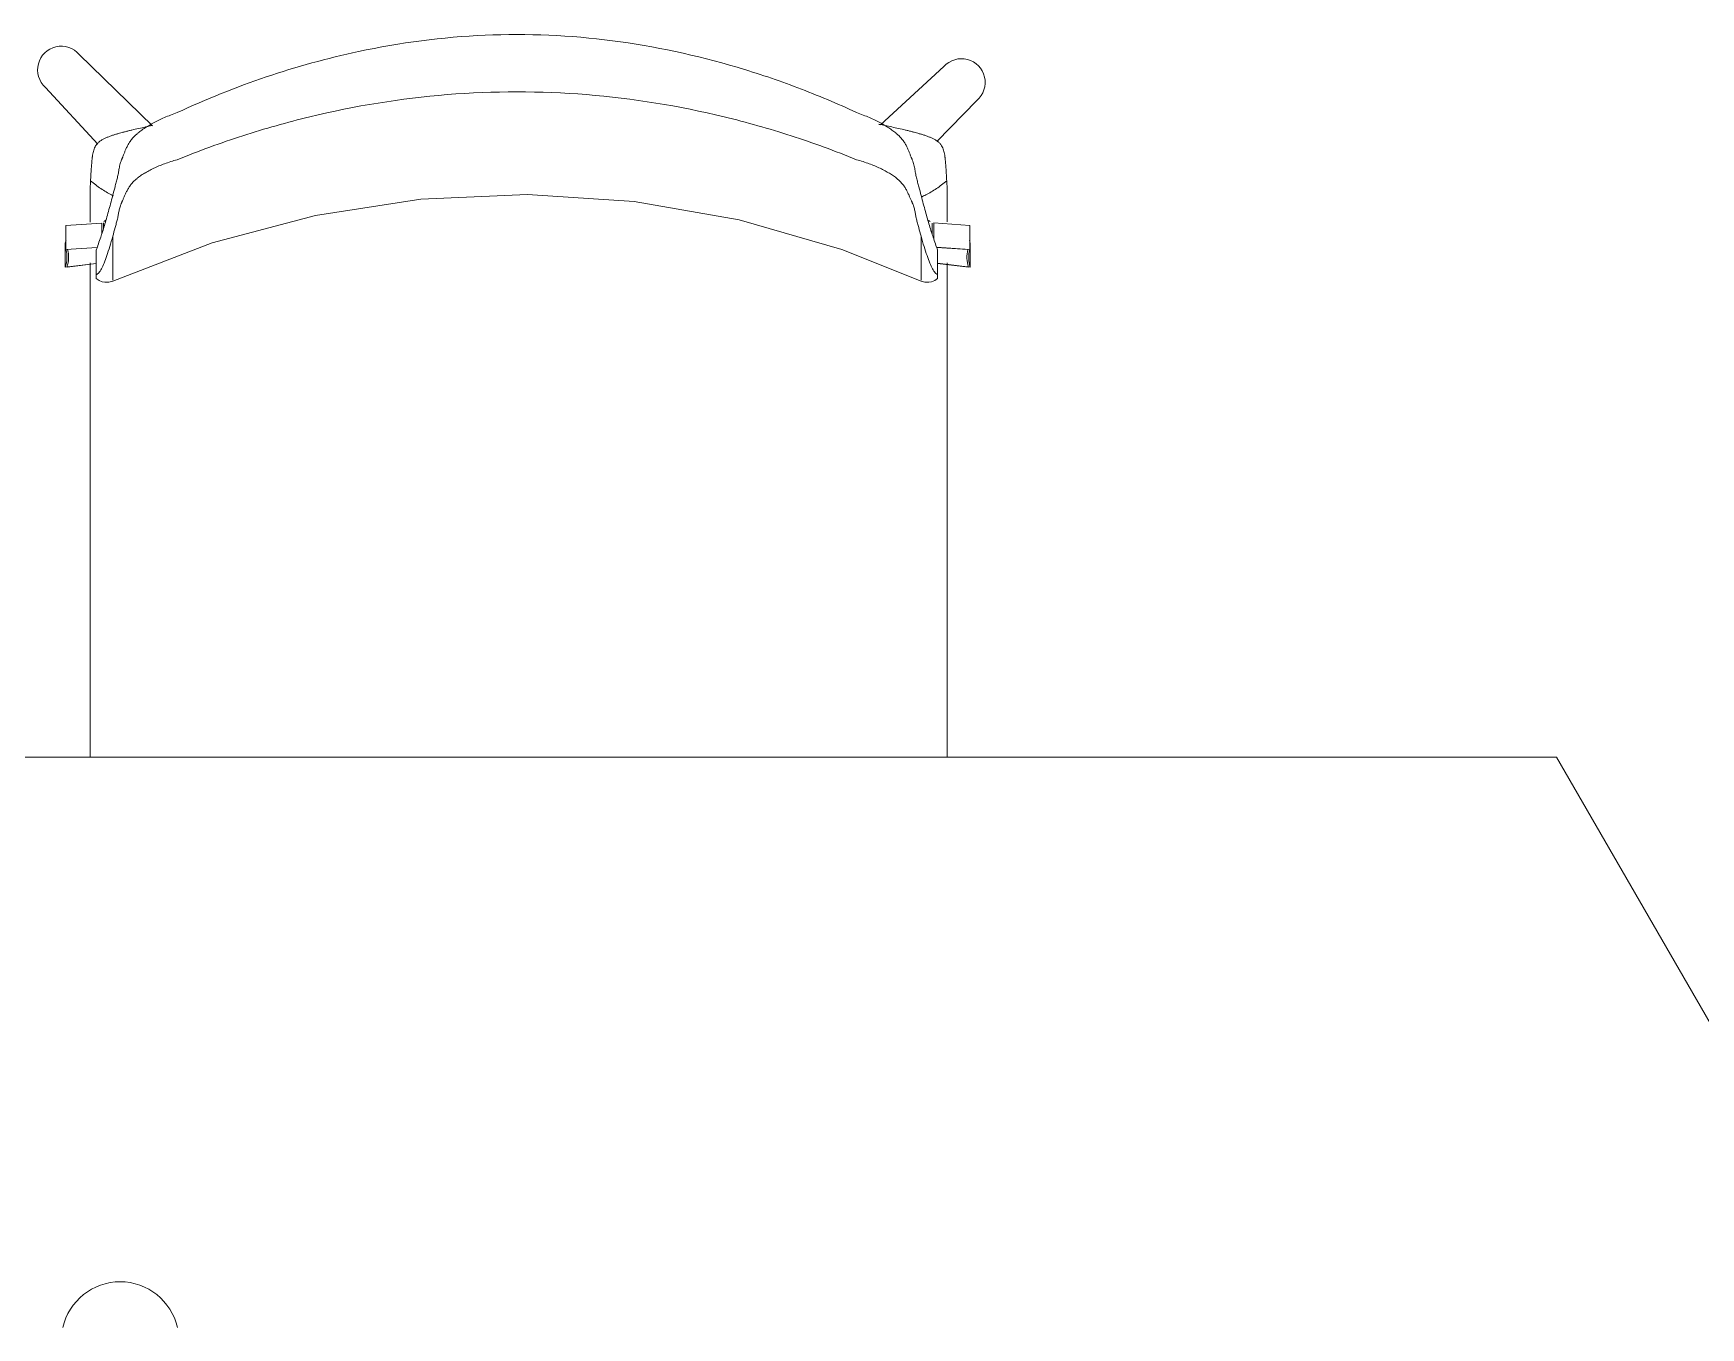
# Model space of a CAD drawing. Header units: millimetres. Extents: x 155927 to 326028, y -36033 to 97293.
# Drawn here: x 178502 to 179425, y 24442 to 25159 of the extents above; entities that cross this region are included whole.
import ezdxf

# ---------------------------------------------------------------- set-up
doc = ezdxf.new("R2010")
doc.units = ezdxf.units.MM
doc.header["$MEASUREMENT"] = 0
doc.layers.add('A-GENM', color=8, linetype='CONTINUOUS', lineweight=9)
doc.layers.add('I-FURN', color=8, linetype='CONTINUOUS', lineweight=9)

msp = doc.modelspace()

# ---------------------------------------------------------------- linework, layer by layer
at = {"layer": 'A-GENM'}
msp.add_arc((178549.76, 24434.84), 32.54, 12.68038, 167.31962, dxfattribs=at)
at = {"layer": 'I-FURN'}
for p, q in [((178567.78, 25107.49), (178527.12, 25146.94)), ((179006.11, 25140.24), (178971, 25108.01)), ((178508.41, 25128.72), (178537.39, 25097.18)), ((179002.2, 25098.74), (179024.31, 25121.52)), ((178657.94, 25057.83), (178716.38, 25066.76)), ((178716.38, 25066.76), (178775.45, 25069.32)), ((178775.45, 25069.32), (178834.46, 25065.48)), ((178834.46, 25065.48), (178892.71, 25055.29)), ((178600.81, 25042.64), (178657.94, 25057.83)), ((178892.71, 25055.29), (178949.51, 25038.86)), ((178519.71, 25052.23), (178539.61, 25053.59)), ((178519.71, 25038.9), (178519.71, 25052.23)), ((178539.61, 25053.59), (178539.61, 25047.69)), ((178540.57, 25053.62), (178540.57, 25050.61)), ((178999.5, 25047.69), (178999.5, 25053.59)), ((179000.45, 25053.62), (179020.35, 25052.26)), ((179000.45, 25044.78), (179000.45, 25053.62)), ((179020.35, 25052.26), (179020.35, 25038.93)), ((178519.38, 25042.51), (178519.38, 25029.18)), ((178537.07, 25040.09), (178519.71, 25038.9)), ((178536.56, 25025.01), (178536.56, 25038.64)), ((178545.67, 25021.37), (178600.81, 25042.64)), ((178949.51, 25038.86), (178993.44, 25021.37)), ((179020.35, 25038.93), (179002.01, 25040.18)), ((179019.4, 25038.9), (179002.04, 25040.09)), ((179002.55, 25025.01), (179002.55, 25038.64)), ((179020.68, 25029.21), (179020.68, 25042.54)), ((178519.38, 25029.18), (178536.56, 25031.24)), ((178520.34, 25029.21), (178536.56, 25031.16)), ((179002.55, 25031.38), (179020.68, 25029.21)), ((179002.55, 25031.24), (179019.73, 25029.18)), ((178536.56, 25022.94), (178538.1, 25021.85)), ((178538.1, 25021.85), (178539.84, 25021.12)), ((178539.84, 25021.12), (178541.32, 25020.8)), ((178541.32, 25020.8), (178543.59, 25020.82)), ((178543.59, 25020.82), (178545.67, 25021.37)), ((178995.52, 25020.82), (178993.44, 25021.37)), ((178997.79, 25020.8), (178995.52, 25020.82)), ((178999.27, 25021.12), (178997.79, 25020.8)), ((179001.01, 25021.85), (178999.27, 25021.12)), ((179002.55, 25022.94), (179001.01, 25021.85)), ((179345.29, 24757.94), (178195.31, 24757.92)), ((179920.34, 23762.03), (179345.29, 24757.94))]:
    msp.add_line(p, q, dxfattribs=at)
for centre, start, end in [((178517.16, 25138.45), 40.41756, 228.03379), ((179015.83, 25131.49), 310.39413, 138.01036)]:
    msp.add_arc(centre, 13.09, start, end, dxfattribs=at)
for centre, start_param, end_param in [((178502.89, 25047.91), 5.960696, 6.044337), ((178502.89, 25034.57), 5.960696, 6.540192), ((178503.84, 25034.6), 5.960696, 6.540192), ((179036.22, 25034.57), 2.884586, 3.464082), ((179037.17, 25034.6), 2.884586, 3.464082), ((179037.17, 25047.93), 3.380441, 3.464082)]:
    msp.add_ellipse(centre, major_axis=(17.39, 0), ratio=0.978487, start_param=start_param, end_param=end_param, dxfattribs=at)
for points, knots in [([(178581.42, 25114.74), (178597.49, 25122.22), (178630.33, 25135.38), (178687.26, 25151.17), (178751.78, 25159.67), (178822.74, 25156.51), (178880.55, 25144.02), (178925.26, 25128.88), (178946.98, 25119.73), (178957.69, 25114.74)], [-1, -1, -1, -1, -0.863636, -0.727273, -0.545455, -0.363636, -0.181818, -0.090909, 0, 0, 0, 0]), ([(178957.69, 25088.67), (178945.76, 25093.53), (178921.59, 25102.35), (178872.01, 25116.4), (178808.3, 25126.75), (178730.82, 25126.75), (178667.11, 25116.4), (178617.53, 25102.35), (178593.36, 25093.54), (178581.42, 25088.67)], [-1, -1, -1, -1, -0.9, -0.8, -0.6, -0.4, -0.2, -0.1, 0, 0, 0, 0]), ([(178558.8, 25102.67), (178558.94, 25102.8), (178559.25, 25103.06), (178559.9, 25103.6), (178561.11, 25104.55), (178562.97, 25105.89), (178565.45, 25107.48), (178569.06, 25109.54), (178574.17, 25112.01), (178578.89, 25113.86), (178581.42, 25114.74)], [0.8575061, 0.8575061, 0.8575061, 0.8575061, 0.8616071, 0.8660714, 0.875, 0.8928571, 0.9107143, 0.9285714, 0.9642857, 1, 1, 1, 1]), ([(178957.69, 25114.74), (178960.22, 25113.86), (178964.94, 25112.01), (178970.05, 25109.54), (178973.66, 25107.48), (178976.14, 25105.89), (178978.01, 25104.55), (178979.21, 25103.6), (178979.87, 25103.05), (178980.36, 25102.64), (178980.82, 25102.23), (178981.4, 25101.67), (178982.36, 25100.69), (178983.51, 25099.26), (178984.64, 25097.54), (178985.56, 25095.82), (178986.33, 25094.13), (178986.99, 25092.48), (178987.51, 25091.15), (178987.87, 25090.24), (178988.08, 25089.73), (178988.25, 25089.35), (178988.41, 25088.97), (178988.6, 25088.48), (178988.92, 25087.63), (178989.29, 25086.46), (178989.62, 25085.11), (178989.98, 25083.37), (178990.25, 25081.68), (178990.56, 25079.99), (178990.86, 25078.7), (178991.19, 25077.41), (178991.63, 25075.71), (178992.4, 25072.78), (178993.48, 25068.73), (178994.67, 25064.25), (178995.81, 25060.01), (178996.94, 25055.93), (178998.02, 25052.15), (178999.09, 25048.75), (178999.78, 25046.72), (179000.12, 25045.78)], [0, 0, 0, 0, 0.035714, 0.071429, 0.089286, 0.107143, 0.125, 0.133929, 0.138393, 0.142857, 0.147321, 0.151786, 0.160714, 0.178571, 0.196429, 0.214286, 0.232143, 0.25, 0.267857, 0.276786, 0.28125, 0.285714, 0.290179, 0.294643, 0.303571, 0.321429, 0.339286, 0.357143, 0.392857, 0.410714, 0.428571, 0.446429, 0.464286, 0.5, 0.571429, 0.642857, 0.714286, 0.785714, 0.857143, 0.928571, 1, 1, 1, 1]), ([(178533.38, 25076.97), (178533.44, 25078.05), (178533.53, 25079.71), (178533.65, 25081.66), (178533.72, 25082.76), (178533.78, 25083.58), (178533.83, 25084.38), (178533.91, 25085.39), (178534, 25086.61), (178534.12, 25087.84), (178534.21, 25088.73), (178534.27, 25089.24), (178534.31, 25089.64), (178534.36, 25090.03), (178534.43, 25090.54), (178534.56, 25091.42), (178534.78, 25092.62), (178535.11, 25093.97), (178535.54, 25095.2), (178536.17, 25096.42), (178537.07, 25097.59), (178538.03, 25098.51), (178538.91, 25099.16), (178539.59, 25099.59), (178540.28, 25099.99), (178541.26, 25100.49), (178542.58, 25101.07), (178544.26, 25101.72), (178546.04, 25102.32), (178547.78, 25102.85), (178549.37, 25103.3), (178550.92, 25103.73), (178552.59, 25104.17), (178554.43, 25104.63), (178556.9, 25105.22), (178561.32, 25106.25), (178565.08, 25107.06), (178567.41, 25107.56)], [0, 0, 0, 0, 0.0625, 0.09375, 0.109375, 0.125, 0.140625, 0.15625, 0.1875, 0.21875, 0.234375, 0.242188, 0.25, 0.257812, 0.265625, 0.28125, 0.3125, 0.34375, 0.375, 0.40625, 0.4375, 0.46875, 0.484375, 0.5, 0.515625, 0.53125, 0.5625, 0.59375, 0.625, 0.65625, 0.6875, 0.71875, 0.75, 0.78125, 0.8125, 0.875, 1, 1, 1, 1]), ([(178538.99, 25045.78), (178539.67, 25047.67), (178540.72, 25050.9), (178542.18, 25055.93), (178543.3, 25060.01), (178544.44, 25064.25), (178545.63, 25068.73), (178546.71, 25072.78), (178547.59, 25076.13), (178548.15, 25078.28), (178548.55, 25079.99), (178548.86, 25081.68), (178549.13, 25083.37), (178549.49, 25085.11), (178549.83, 25086.46), (178550.19, 25087.63), (178550.51, 25088.48), (178550.7, 25088.97), (178550.87, 25089.35), (178551.03, 25089.73), (178551.24, 25090.24), (178551.6, 25091.15), (178552.12, 25092.48), (178552.78, 25094.13), (178553.55, 25095.82), (178554.47, 25097.54), (178555.6, 25099.26), (178556.76, 25100.69), (178557.71, 25101.67), (178558.29, 25102.23), (178558.6, 25102.5), (178558.76, 25102.64)], [0, 0, 0, 0, 0.1428571, 0.2142857, 0.2857143, 0.3571429, 0.4285714, 0.5, 0.5357143, 0.5714286, 0.5892857, 0.6071429, 0.6428571, 0.6607143, 0.6785714, 0.6964286, 0.7053571, 0.7098214, 0.7142857, 0.71875, 0.7232143, 0.7321429, 0.75, 0.7678571, 0.7857143, 0.8035714, 0.8214286, 0.8392857, 0.8482143, 0.8526786, 0.8571429, 0.8571429, 0.8571429, 0.8571429]), ([(178973.6, 25107.56), (178975.93, 25107.06), (178979.69, 25106.25), (178984.12, 25105.22), (178986.58, 25104.63), (178988.42, 25104.17), (178990.1, 25103.73), (178991.65, 25103.3), (178993.24, 25102.85), (178994.97, 25102.32), (178996.75, 25101.72), (178998.43, 25101.07), (178999.75, 25100.49), (179000.73, 25099.99), (179001.42, 25099.59), (179002.1, 25099.16), (179002.98, 25098.51), (179003.94, 25097.59), (179004.84, 25096.42), (179005.47, 25095.2), (179005.9, 25093.97), (179006.24, 25092.62), (179006.45, 25091.42), (179006.58, 25090.54), (179006.65, 25090.03), (179006.7, 25089.64), (179006.75, 25089.24), (179006.81, 25088.73), (179006.9, 25087.84), (179007.01, 25086.61), (179007.11, 25085.39), (179007.18, 25084.38), (179007.24, 25083.58), (179007.29, 25082.76), (179007.36, 25081.66), (179007.48, 25079.71), (179007.57, 25078.05), (179007.63, 25076.97)], [0, 0, 0, 0, 0.125, 0.1875, 0.21875, 0.25, 0.28125, 0.3125, 0.34375, 0.375, 0.40625, 0.4375, 0.46875, 0.484375, 0.5, 0.515625, 0.53125, 0.5625, 0.59375, 0.625, 0.65625, 0.6875, 0.71875, 0.734375, 0.742188, 0.75, 0.757812, 0.765625, 0.78125, 0.8125, 0.84375, 0.859375, 0.875, 0.890625, 0.90625, 0.9375, 1, 1, 1, 1]), ([(178581.42, 25088.67), (178578.93, 25087.97), (178574.28, 25086.46), (178569.23, 25084.35), (178565.64, 25082.54), (178563.17, 25081.13), (178561.3, 25079.91), (178560.09, 25079.04), (178559.43, 25078.53), (178558.95, 25078.15), (178558.48, 25077.77), (178557.88, 25077.24), (178556.92, 25076.3), (178555.72, 25074.91), (178554.54, 25073.21), (178553.57, 25071.49), (178552.74, 25069.81), (178552.03, 25068.17), (178551.48, 25066.88), (178551.1, 25066.01), (178550.88, 25065.53), (178550.72, 25065.18), (178550.55, 25064.83), (178550.35, 25064.38), (178550.04, 25063.62), (178549.69, 25062.58), (178549.37, 25061.42), (178549.06, 25059.93), (178548.84, 25058.48), (178548.56, 25057), (178548.29, 25055.83), (178547.96, 25054.63), (178547.54, 25053.03), (178546.78, 25050.24), (178546.12, 25047.88), (178545.67, 25046.32)], [0, 0, 0, 0, 0.0625, 0.125, 0.15625, 0.1875, 0.21875, 0.234375, 0.242188, 0.25, 0.257812, 0.265625, 0.28125, 0.3125, 0.34375, 0.375, 0.40625, 0.4375, 0.46875, 0.484375, 0.492188, 0.5, 0.507812, 0.515625, 0.53125, 0.5625, 0.59375, 0.625, 0.6875, 0.71875, 0.75, 0.78125, 0.8125, 0.875, 1, 1, 1, 1]), ([(178993.44, 25046.32), (178992.99, 25047.88), (178992.33, 25050.24), (178991.57, 25053.03), (178991.15, 25054.63), (178990.82, 25055.83), (178990.55, 25057), (178990.27, 25058.48), (178990.05, 25059.93), (178989.74, 25061.42), (178989.43, 25062.58), (178989.07, 25063.62), (178988.76, 25064.38), (178988.56, 25064.83), (178988.4, 25065.18), (178988.23, 25065.53), (178988.01, 25066.01), (178987.63, 25066.88), (178987.09, 25068.17), (178986.37, 25069.81), (178985.55, 25071.49), (178984.57, 25073.21), (178983.39, 25074.91), (178982.19, 25076.3), (178981.23, 25077.24), (178980.63, 25077.77), (178980.17, 25078.15), (178979.68, 25078.53), (178979.02, 25079.04), (178977.81, 25079.91), (178975.94, 25081.13), (178973.47, 25082.54), (178969.88, 25084.35), (178964.83, 25086.46), (178960.18, 25087.97), (178957.69, 25088.67)], [0, 0, 0, 0, 0.125, 0.1875, 0.21875, 0.25, 0.28125, 0.3125, 0.375, 0.40625, 0.4375, 0.46875, 0.484375, 0.492188, 0.5, 0.507812, 0.515625, 0.53125, 0.5625, 0.59375, 0.625, 0.65625, 0.6875, 0.71875, 0.734375, 0.742188, 0.75, 0.757812, 0.765625, 0.78125, 0.8125, 0.84375, 0.875, 0.9375, 1, 1, 1, 1]), ([(178533.38, 25076.97), (178535.26, 25075.38), (178539.07, 25072.54), (178543.33, 25069.98), (178545.67, 25068.81), (178546.04, 25068.63)], [0, 0, 0, 0, 0.02777778, 0.05555556, 0.06066679, 0.06066679, 0.06066679, 0.06066679]), ([(178993.62, 25067.99), (178994.44, 25068.37), (178997.24, 25069.72), (179001.95, 25072.54), (179005.75, 25075.38), (179007.63, 25076.97)], [0.93303317, 0.93303317, 0.93303317, 0.93303317, 0.94444444, 0.97222222, 1, 1, 1, 1]), ([(178545.67, 25022.03), (178545.67, 25022.29), (178545.67, 25022.93), (178545.67, 25024.93), (178545.67, 25028.83), (178545.67, 25036.03), (178545.67, 25042.56), (178545.67, 25046.32)], [0.4444444, 0.4444444, 0.4444444, 0.4444444, 0.5138889, 0.5833333, 0.7222222, 0.8611111, 1, 1, 1, 1]), ([(178993.44, 25046.32), (178993.44, 25043.31), (178993.44, 25037.94), (178993.44, 25031.55), (178993.44, 25026.81), (178993.44, 25024.16), (178993.44, 25022.73), (178993.44, 25022.23), (178993.44, 25022.03)], [0, 0, 0, 0, 0.1111111, 0.2222222, 0.3333333, 0.4444444, 0.5, 0.5555556, 0.5555556, 0.5555556, 0.5555556]), ([(178533.18, 24757.63), (178533.18, 24757.79), (178533.18, 24760.43), (178533.18, 24765.59), (178533.18, 24773.2), (178533.18, 24780.83), (178533.18, 24790.91), (178533.18, 24803.39), (178533.18, 24815.84), (178533.18, 24825.88), (178533.18, 24833.51), (178533.18, 24841.15), (178533.18, 24851.23), (178533.18, 24863.74), (178533.18, 24878.7), (178533.18, 24893.88), (178533.18, 24909.01), (178533.18, 24923.9), (178533.18, 24936.34), (178533.18, 24946.38), (178533.18, 24954), (178533.18, 24961.58), (178533.18, 24971.48), (178533.18, 24983.72), (178533.18, 24996.08), (178533.18, 25006.19), (178533.18, 25013.92), (178533.18, 25021.73), (178533.18, 25027.57), (178533.18, 25030.84), (178533.18, 25031.54)], [-0.7511307, -0.7511307, -0.7511307, -0.7511307, -0.75, -0.7321429, -0.7142857, -0.6964286, -0.6785714, -0.6428571, -0.6071429, -0.5892857, -0.5714286, -0.5535714, -0.5357143, -0.5, -0.4642857, -0.4285714, -0.3928571, -0.3571429, -0.3214286, -0.3035714, -0.2857143, -0.2678571, -0.25, -0.2142857, -0.1785714, -0.1607143, -0.1428571, -0.125, -0.1071429, -0.1022726, -0.1022726, -0.1022726, -0.1022726]), ([(179007.84, 25031.47), (179007.84, 25031.02), (179007.84, 25025.48), (179007.84, 25014.69), (179007.84, 24999.27), (179007.84, 24984.21), (179007.84, 24971.71), (179007.84, 24961.65), (179007.84, 24953.98), (179007.84, 24946.3), (179007.84, 24936.21), (179007.84, 24923.73), (179007.84, 24911.31), (179007.84, 24901.31), (179007.84, 24893.73), (179007.84, 24886.16), (179007.84, 24876.21), (179007.84, 24863.87), (179007.84, 24851.49), (179007.84, 24841.47), (179007.84, 24833.85), (179007.84, 24826.2), (179007.84, 24816.1), (179007.84, 24803.53), (179007.84, 24788.41), (179007.84, 24773.06), (179007.84, 24762.81), (179007.84, 24757.71), (179007.84, 24757.61)], [-0.896036, -0.896036, -0.896036, -0.896036, -0.8928571, -0.8571429, -0.8214286, -0.7857143, -0.75, -0.7321429, -0.7142857, -0.6964286, -0.6785714, -0.6428571, -0.6071429, -0.5892857, -0.5714286, -0.5535714, -0.5357143, -0.5, -0.4642857, -0.4464286, -0.4285714, -0.4107143, -0.3928571, -0.3571429, -0.3214286, -0.2857143, -0.25, -0.2493139, -0.2493139, -0.2493139, -0.2493139]), ([(178536.56, 25025.01), (178536.56, 25024.45), (178536.56, 25023.63), (178536.56, 25022.97), (178536.56, 25022.87), (178536.56, 25023.5), (178536.56, 25024.28), (178536.56, 25024.65)], [0, 0, 0, 0, 0.125, 0.25, 0.375, 0.5, 0.5828112, 0.5828112, 0.5828112, 0.5828112]), ([(179002.55, 25024.64), (179002.55, 25024.27), (179002.55, 25023.49), (179002.55, 25022.87), (179002.55, 25022.97), (179002.55, 25023.63), (179002.55, 25024.45), (179002.55, 25025.01)], [0.4162183, 0.4162183, 0.4162183, 0.4162183, 0.5, 0.625, 0.75, 0.875, 1, 1, 1, 1])]:
    msp.add_open_spline(points, degree=3, knots=knots, dxfattribs=at)
for points in [[(178973.6, 25107.56), (178972.38, 25107.79), (178971.16, 25108.02), (178969.94, 25108.25)], [(178970, 25108.24), (178971.2, 25108.02), (178972.4, 25107.79), (178973.6, 25107.56)], [(178533.18, 25073.13), (178533.21, 25073.77), (178533.28, 25075.05), (178533.35, 25076.33), (178533.38, 25076.97)], [(179007.63, 25076.97), (179007.67, 25076.33), (179007.74, 25075.05), (179007.8, 25073.77), (179007.84, 25073.13)], [(178533.18, 25054.15), (178533.18, 25060.66), (178533.18, 25066.98), (178533.18, 25073.13)], [(179007.84, 25073.13), (179007.84, 25067.01), (179007.84, 25060.72), (179007.84, 25054.21)], [(178545.67, 25046.32), (178545.14, 25044.29), (178544.05, 25040.47), (178542.39, 25035.51), (178540.87, 25031.3), (178539.4, 25028.04), (178537.9, 25025.91), (178536.99, 25025.2), (178536.56, 25025.01)], [(178541.9, 25055.19), (178541.5, 25054.92), (178541.1, 25054.65), (178540.74, 25054.39)], [(179002.55, 25025.01), (179002.12, 25025.2), (179001.21, 25025.91), (178999.72, 25028.04), (178998.24, 25031.3), (178996.72, 25035.51), (178995.07, 25040.47), (178993.98, 25044.29), (178993.44, 25046.32)], [(178998.37, 25054.39), (178998, 25054.65), (178997.62, 25054.92), (178997.22, 25055.19)], [(178536.56, 25038.64), (178536.94, 25039.73), (178537.75, 25041.99), (178538.58, 25044.47), (178538.99, 25045.78)], [(179000.12, 25045.78), (179000.53, 25044.47), (179001.36, 25041.99), (179002.17, 25039.73), (179002.55, 25038.64)]]:
    msp.add_open_spline(points, degree=3, dxfattribs=at)

doc.saveas('drawing.dxf')
